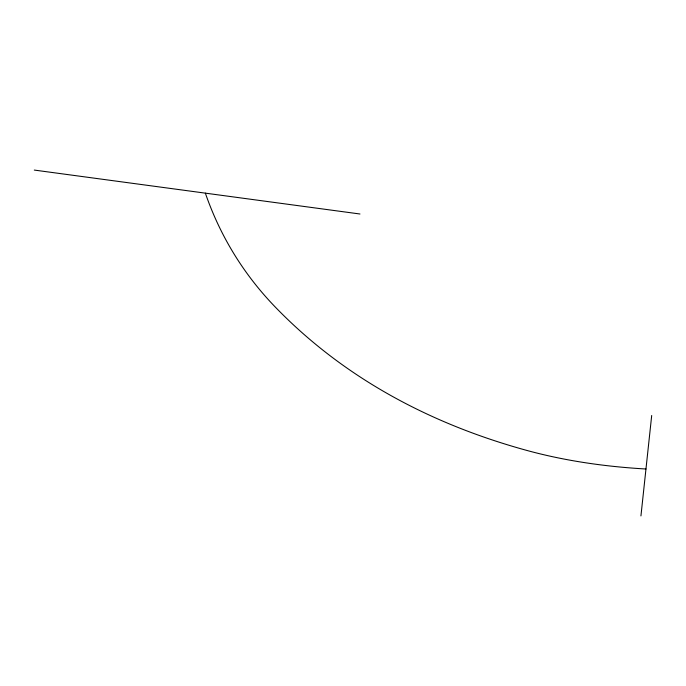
<?xml version="1.0" encoding="UTF-8"?>
<svg xmlns="http://www.w3.org/2000/svg" width="686" height="686" viewBox="0 0 686 686"><rect width="100%" height="100%" fill="white"/><g stroke="black" fill="none" stroke-linecap="round" stroke-linejoin="round"><path stroke-width="1.03" d="M640.938 515.923L651.7 415.493M34.3 170.077L359.97 213.998M205.346 193.143A996.99 550.875 -31.9 0 0 275.352 307.122A2894.423 1180.838 -43.8 0 0 526.376 450.299A886.175 443.799 -28.7 0 0 645.963 469.001"/></g></svg>
